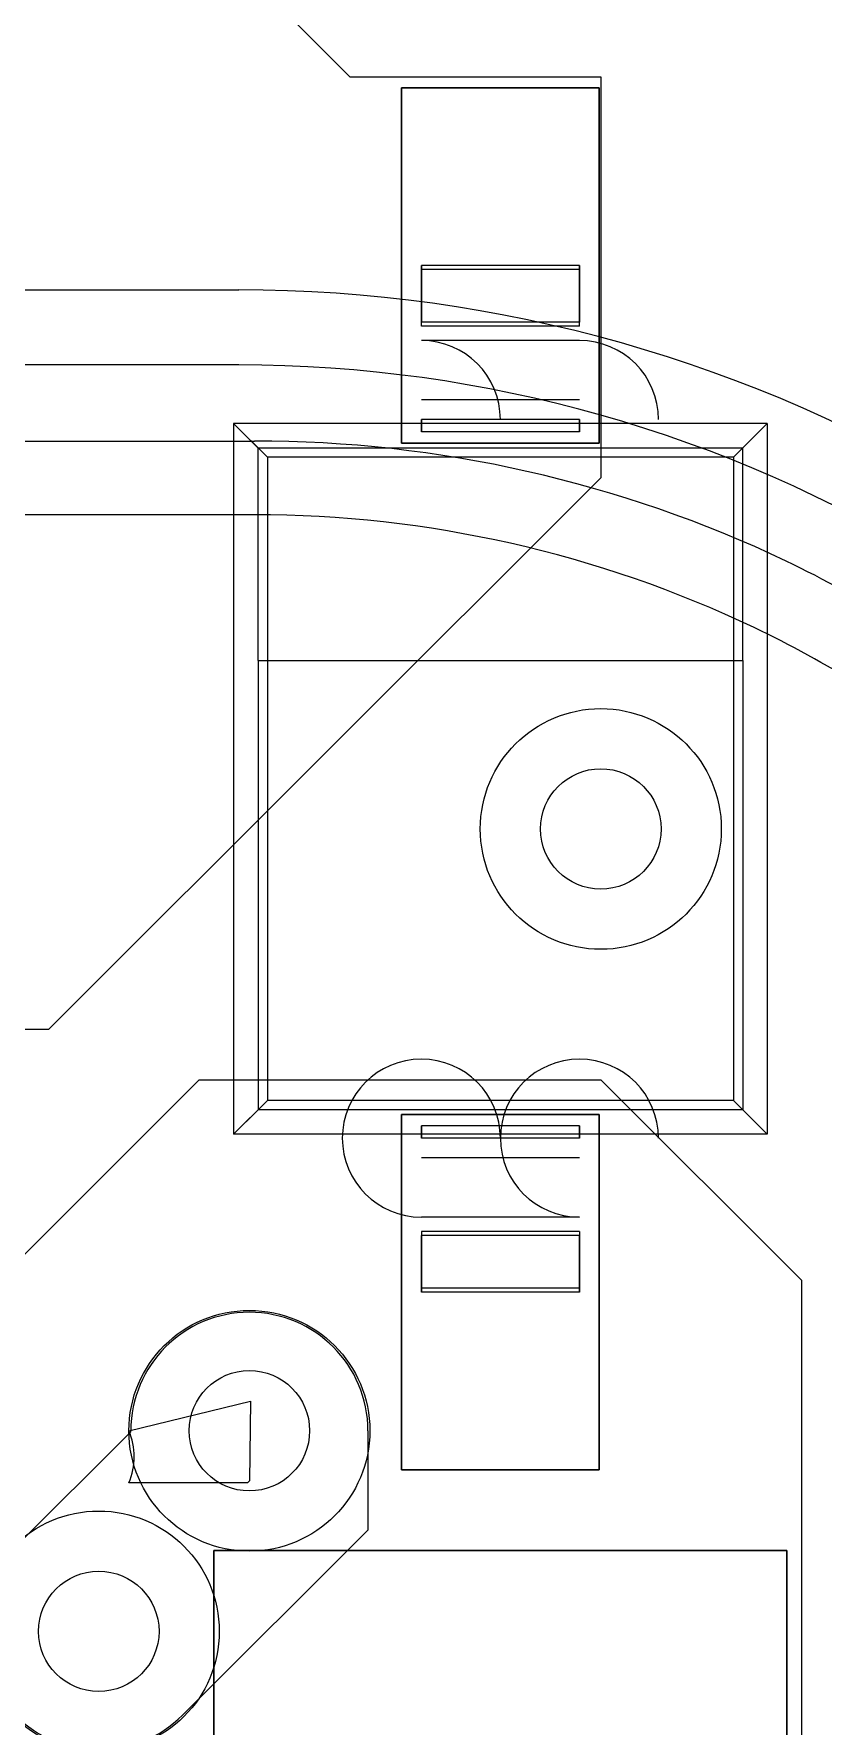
# Model space of a CAD drawing. Extents: x -14 to 27.9, y 0 to 17.8.
# Drawn here: x 4.662 to 6.658, y 5.475 to 9.761 of the extents above; entities that cross this region are included whole.
import ezdxf

# ---------------------------------------------------------------- set-up
doc = ezdxf.new("R2010")
doc.units = 0
doc.header["$MEASUREMENT"] = 0
doc.layers.add('Feature', color=7, linetype='CONTINUOUS')

msp = doc.modelspace()

# ---------------------------------------------------------------- linework, layer by layer
at = {"layer": 'Feature'}
for p, q in [((4.572, 10.541, 0.000305), (5.461, 9.652, 0.000305)), ((5.461, 9.652, 0.000305), (6.096, 9.652, 0.000305)), ((6.096, 9.652, 0.000305), (6.096, 8.636, 0.000305)), ((5.592, 9.624, 0.000305), (6.092, 9.624, 0.000305)), ((5.592, 8.724, 0.000305), (5.592, 9.624, 0.000305)), ((5.592, 8.724, 0.000305), (5.592, 9.624, 0.000305)), ((5.592, 9.624, 0.001305), (5.592, 8.724, 0.001305)), ((5.592, 9.624, 0.000305), (5.592, 9.624, 0.001305)), ((5.592, 9.624, 0.000305), (6.092, 9.624, 0.000305)), ((5.592, 9.624, 0.000305), (5.592, 9.624, 0.001305)), ((6.092, 9.624, 0.001305), (5.592, 9.624, 0.001305)), ((6.092, 9.624, 0.001305), (5.592, 9.624, 0.001305)), ((5.592, 9.624, 0.001305), (5.592, 8.724, 0.001305)), ((5.592, 9.624, 0.000305), (6.092, 9.624, 0.000305)), ((5.592, 8.724, 0.000305), (5.592, 9.624, 0.000305)), ((6.092, 9.624, 0.000305), (6.092, 8.724, 0.000305)), ((6.092, 9.624, 0.000305), (6.092, 8.724, 0.000305)), ((6.092, 9.624, 0.000305), (6.092, 9.624, 0.001305)), ((6.092, 8.724, 0.001305), (6.092, 9.624, 0.001305)), ((6.092, 9.624, 0.000305), (6.092, 9.624, 0.001305)), ((6.092, 8.724, 0.001305), (6.092, 9.624, 0.001305)), ((6.092, 9.624, 0.000305), (6.092, 8.724, 0.000305)), ((5.642, 9.16354), (5.642, 9.174, 0.149635)), ((6.042, 9.174, 0.149635), (5.642, 9.174, 0.149635)), ((5.642, 9.174, 0.149635), (5.642, 9.03051, 0.159668)), ((6.042, 9.174, 0.149635), (5.642, 9.174, 0.149635)), ((5.642, 9.174, 0.149635), (5.642, 9.03051, 0.159668)), ((5.642, 9.16354), (5.642, 9.174, 0.149635)), ((6.042, 9.16354), (6.042, 9.174, 0.149635)), ((6.042, 9.174, 0.149635), (6.042, 9.03051, 0.159668)), ((6.042, 9.16354), (6.042, 9.174, 0.149635)), ((6.042, 9.174, 0.149635), (6.042, 9.03051, 0.159668)), ((5.642, 9.02005, 0.010034), (5.642, 9.16354)), ((6.042, 9.16354), (5.642, 9.16354)), ((6.042, 9.16354), (5.642, 9.16354)), ((5.642, 9.02005, 0.010034), (5.642, 9.16354)), ((6.042, 9.02005, 0.010034), (6.042, 9.16354)), ((6.042, 9.02005, 0.010034), (6.042, 9.16354)), ((3.564, 9.112, -1.96222), (5.1805, 9.112, -1.96222)), ((6.042, 9.03051, 0.159668), (5.642, 9.03051, 0.159668)), ((6.042, 9.03051, 0.159668), (5.642, 9.03051, 0.159668)), ((6.042, 9.02005, 0.010034), (5.642, 9.02005, 0.010034)), ((6.042, 9.02005, 0.010034), (5.642, 9.02005, 0.010034)), ((6.042, 8.984, 0.209546), (5.642, 8.984, 0.209546)), ((5.642, 8.984, 0.209546), (5.642, 8.984, 0.61)), ((6.042, 8.984, 0.61), (5.642, 8.984, 0.61)), ((6.042, 8.984, 0.209546), (5.642, 8.984, 0.209546)), ((6.042, 8.984, 0.61), (5.642, 8.984, 0.61)), ((5.642, 8.984, 0.209546), (5.642, 8.984, 0.61)), ((6.042, 8.984, 0.209546), (6.042, 8.984, 0.61)), ((6.042, 8.984, 0.209546), (6.042, 8.984, 0.61)), ((5.1805, 8.922, -1.96222), (3.564, 8.922, -1.96222)), ((6.042, 8.834, 0.61), (5.642, 8.834, 0.61)), ((5.642, 8.834, 0.61), (5.642, 8.834, 0.209546)), ((6.042, 8.834, 0.209546), (5.642, 8.834, 0.209546)), ((6.042, 8.834, 0.61), (5.642, 8.834, 0.61)), ((6.042, 8.834, 0.209546), (5.642, 8.834, 0.209546)), ((5.642, 8.834, 0.61), (5.642, 8.834, 0.209546)), ((6.042, 8.834, 0.61), (6.042, 8.834, 0.209546)), ((6.042, 8.834, 0.61), (6.042, 8.834, 0.209546)), ((5.2287, 8.7123, 1.099), (5.167, 8.774, 0.66)), ((5.642, 8.774, 0.66), (5.167, 8.774, 0.66)), ((5.167, 8.774, 0.66), (5.25273, 8.68827, 0.05)), ((5.642, 8.774, 0.66), (5.167, 8.774, 0.66)), ((5.2287, 8.7123, 1.099), (5.167, 8.774, 0.66)), ((5.167, 8.774, 0.66), (5.167, 6.974, 0.66)), ((5.167, 8.774, 0.66), (5.25273, 8.68827, 0.05)), ((5.167, 8.774, 0.66), (5.167, 6.974, 0.66)), ((5.642, 8.784, 0.81), (5.642, 8.75292, 0.81)), ((6.042, 8.784, 0.81), (5.642, 8.784, 0.81)), ((5.642, 8.774, 0.66), (5.642, 8.784, 0.66)), ((6.042, 8.784, 0.66), (5.642, 8.784, 0.66)), ((6.042, 8.784, 0.66), (5.642, 8.784, 0.66)), ((6.042, 8.784, 0.81), (5.642, 8.784, 0.81)), ((5.642, 8.784, 0.81), (5.642, 8.75292, 0.81)), ((5.642, 8.774, 0.66), (5.642, 8.784, 0.66)), ((5.642, 8.75292, 0.81), (5.642, 8.774, 0.66)), ((6.042, 8.774, 0.66), (5.642, 8.774, 0.66)), ((6.042, 8.774, 0.66), (5.642, 8.774, 0.66)), ((5.642, 8.75292, 0.81), (5.642, 8.774, 0.66)), ((6.042, 8.75292, 0.81), (5.642, 8.75292, 0.81)), ((6.042, 8.75292, 0.81), (5.642, 8.75292, 0.81)), ((6.042, 8.784, 0.81), (6.042, 8.75292, 0.81)), ((6.042, 8.774, 0.66), (6.042, 8.784, 0.66)), ((6.042, 8.784, 0.81), (6.042, 8.75292, 0.81)), ((6.042, 8.774, 0.66), (6.042, 8.784, 0.66)), ((6.517, 8.774, 0.66), (6.042, 8.774, 0.66)), ((6.042, 8.75292, 0.81), (6.042, 8.774, 0.66)), ((6.517, 8.774, 0.66), (6.042, 8.774, 0.66)), ((6.042, 8.75292, 0.81), (6.042, 8.774, 0.66)), ((6.43127, 8.68827, 0.05), (6.517, 8.774, 0.66)), ((6.43127, 8.68827, 0.05), (6.517, 8.774, 0.66)), ((6.517, 8.774, 0.66), (6.4553, 8.7123, 1.099)), ((6.517, 8.774, 0.66), (6.4553, 8.7123, 1.099)), ((6.517, 8.774, 0.66), (6.517, 6.974, 0.66)), ((6.517, 8.774, 0.66), (6.517, 6.974, 0.66)), ((1.7036, 8.7294, -1.96222), (5.2198, 8.7294, -1.96222)), ((5.2287, 8.7123, 1.099), (6.4553, 8.7123, 1.099)), ((5.2287, 8.7123, 1.099), (5.2287, 8.174, 1.099)), ((5.2287, 8.7123, 1.099), (6.4553, 8.7123, 1.099)), ((5.2287, 8.7123, 1.099), (5.2287, 8.174, 1.099)), ((6.092, 8.724, 0.000305), (5.592, 8.724, 0.000305)), ((6.092, 8.724, 0.000305), (5.592, 8.724, 0.000305)), ((5.592, 8.724, 0.001305), (6.092, 8.724, 0.001305)), ((5.592, 8.724, 0.000305), (5.592, 8.724, 0.001305)), ((5.592, 8.724, 0.000305), (5.592, 8.724, 0.001305)), ((5.592, 8.724, 0.001305), (6.092, 8.724, 0.001305)), ((6.092, 8.724, 0.000305), (5.592, 8.724, 0.000305)), ((6.092, 8.724, 0.000305), (6.092, 8.724, 0.001305)), ((6.092, 8.724, 0.000305), (6.092, 8.724, 0.001305)), ((6.4553, 8.174, 1.099), (6.4553, 8.7123, 1.099)), ((6.4553, 8.174, 1.099), (6.4553, 8.7123, 1.099)), ((5.25273, 8.68827, 0.05), (5.25273, 7.05973, 0.05)), ((6.43127, 8.68827, 0.05), (5.25273, 8.68827, 0.05)), ((6.43127, 8.68827, 0.05), (5.25273, 8.68827, 0.05)), ((5.25273, 8.68827, 0.05), (5.25273, 7.05973, 0.05)), ((6.43127, 8.68827, 0.05), (6.43127, 7.05973, 0.05)), ((6.43127, 8.68827, 0.05), (6.43127, 7.05973, 0.05)), ((6.096, 8.636, 0.000305), (4.699, 7.239, 0.000305)), ((5.2198, 8.5426, -1.96222), (1.7036, 8.5426, -1.96222)), ((5.2287, 8.174, 1.099), (5.22884, 8.174, 1.1)), ((5.2287, 8.174, 1.099), (6.4553, 8.174, 1.099)), ((5.2287, 8.174, 1.099), (5.22884, 8.174, 1.1)), ((5.2287, 8.174, 1.099), (6.4553, 8.174, 1.099)), ((5.22884, 8.174, 1.1), (6.45516, 8.174, 1.1)), ((5.22884, 8.174, 1.1), (5.22884, 7.03584, 1.1)), ((5.22884, 8.174, 1.1), (5.22884, 7.03584, 1.1)), ((5.22884, 8.174, 1.1), (6.45516, 8.174, 1.1)), ((6.45516, 8.174, 1.1), (6.45516, 7.03584, 1.1)), ((6.45516, 8.174, 1.1), (6.4553, 8.174, 1.099)), ((6.45516, 8.174, 1.1), (6.45516, 7.03584, 1.1)), ((6.45516, 8.174, 1.1), (6.4553, 8.174, 1.099)), ((6.2484, 7.747, -1.96192), (6.2484, 7.747)), ((6.2484, 7.747, -1.96192), (6.2484, 7.747)), ((4.699, 7.239, 0.000305), (3.81, 7.239, 0.000305)), ((4.445, 6.477, 0.000305), (5.08, 7.112, 0.000305)), ((5.08, 7.112, 0.000305), (6.096, 7.112, 0.000305)), ((6.096, 7.112, 0.000305), (6.604, 6.604, 0.000305)), ((5.25273, 7.05973, 0.05), (5.167, 6.974, 0.66)), ((5.25273, 7.05973, 0.05), (5.167, 6.974, 0.66)), ((5.167, 6.974, 0.66), (5.22884, 7.03584, 1.1)), ((5.167, 6.974, 0.66), (5.22884, 7.03584, 1.1)), ((6.45516, 7.03584, 1.1), (5.22884, 7.03584, 1.1)), ((6.45516, 7.03584, 1.1), (5.22884, 7.03584, 1.1)), ((6.43127, 7.05973, 0.05), (5.25273, 7.05973, 0.05)), ((6.43127, 7.05973, 0.05), (5.25273, 7.05973, 0.05)), ((6.517, 6.974, 0.66), (6.43127, 7.05973, 0.05)), ((6.517, 6.974, 0.66), (6.43127, 7.05973, 0.05)), ((6.45516, 7.03584, 1.1), (6.517, 6.974, 0.66)), ((6.45516, 7.03584, 1.1), (6.517, 6.974, 0.66)), ((5.592, 7.024, 0.000305), (6.092, 7.024, 0.000305)), ((5.592, 6.124, 0.000305), (5.592, 7.024, 0.000305)), ((5.592, 6.124, 0.000305), (5.592, 7.024, 0.000305)), ((5.592, 7.024, 0.001305), (5.592, 6.124, 0.001305)), ((5.592, 7.024, 0.000305), (5.592, 7.024, 0.001305)), ((5.592, 7.024, 0.000305), (6.092, 7.024, 0.000305)), ((5.592, 7.024, 0.000305), (5.592, 7.024, 0.001305)), ((6.092, 7.024, 0.001305), (5.592, 7.024, 0.001305)), ((6.092, 7.024, 0.001305), (5.592, 7.024, 0.001305)), ((5.592, 7.024, 0.001305), (5.592, 6.124, 0.001305)), ((5.592, 7.024, 0.000305), (6.092, 7.024, 0.000305)), ((5.592, 6.124, 0.000305), (5.592, 7.024, 0.000305)), ((5.642, 6.99508, 0.81), (5.642, 6.974, 0.66)), ((6.042, 6.99508, 0.81), (5.642, 6.99508, 0.81)), ((5.642, 6.964, 0.81), (5.642, 6.99508, 0.81)), ((6.042, 6.99508, 0.81), (5.642, 6.99508, 0.81)), ((5.642, 6.964, 0.81), (5.642, 6.99508, 0.81)), ((5.642, 6.99508, 0.81), (5.642, 6.974, 0.66)), ((6.042, 6.99508, 0.81), (6.042, 6.974, 0.66)), ((6.042, 6.964, 0.81), (6.042, 6.99508, 0.81)), ((6.042, 6.964, 0.81), (6.042, 6.99508, 0.81)), ((6.042, 6.99508, 0.81), (6.042, 6.974, 0.66)), ((6.092, 7.024, 0.000305), (6.092, 6.124, 0.000305)), ((6.092, 7.024, 0.000305), (6.092, 6.124, 0.000305)), ((6.092, 7.024, 0.000305), (6.092, 7.024, 0.001305)), ((6.092, 6.124, 0.001305), (6.092, 7.024, 0.001305)), ((6.092, 7.024, 0.000305), (6.092, 7.024, 0.001305)), ((6.092, 6.124, 0.001305), (6.092, 7.024, 0.001305)), ((6.092, 7.024, 0.000305), (6.092, 6.124, 0.000305)), ((5.642, 6.974, 0.66), (5.167, 6.974, 0.66)), ((5.642, 6.974, 0.66), (5.167, 6.974, 0.66)), ((6.042, 6.974, 0.66), (5.642, 6.974, 0.66)), ((5.642, 6.974, 0.66), (5.642, 6.964, 0.66)), ((6.042, 6.974, 0.66), (5.642, 6.974, 0.66)), ((5.642, 6.974, 0.66), (5.642, 6.964, 0.66)), ((6.042, 6.964, 0.81), (5.642, 6.964, 0.81)), ((6.042, 6.964, 0.81), (5.642, 6.964, 0.81)), ((6.042, 6.964, 0.66), (5.642, 6.964, 0.66)), ((6.042, 6.964, 0.66), (5.642, 6.964, 0.66)), ((6.517, 6.974, 0.66), (6.042, 6.974, 0.66)), ((6.517, 6.974, 0.66), (6.042, 6.974, 0.66)), ((6.042, 6.974, 0.66), (6.042, 6.964, 0.66)), ((6.042, 6.974, 0.66), (6.042, 6.964, 0.66)), ((6.042, 6.914, 0.209546), (5.642, 6.914, 0.209546)), ((5.642, 6.914, 0.61), (5.642, 6.914, 0.209546)), ((6.042, 6.914, 0.61), (5.642, 6.914, 0.61)), ((6.042, 6.914, 0.209546), (5.642, 6.914, 0.209546)), ((6.042, 6.914, 0.61), (5.642, 6.914, 0.61)), ((5.642, 6.914, 0.61), (5.642, 6.914, 0.209546)), ((6.042, 6.914, 0.61), (6.042, 6.914, 0.209546)), ((6.042, 6.914, 0.61), (6.042, 6.914, 0.209546)), ((6.042, 6.764, 0.61), (5.642, 6.764, 0.61)), ((5.642, 6.764, 0.209546), (5.642, 6.764, 0.61)), ((6.042, 6.764, 0.209546), (5.642, 6.764, 0.209546)), ((6.042, 6.764, 0.61), (5.642, 6.764, 0.61)), ((6.042, 6.764, 0.209546), (5.642, 6.764, 0.209546)), ((5.642, 6.764, 0.209546), (5.642, 6.764, 0.61)), ((6.042, 6.764, 0.209546), (6.042, 6.764, 0.61)), ((6.042, 6.764, 0.209546), (6.042, 6.764, 0.61)), ((5.642, 6.72795, 0.010034), (5.642, 6.58446)), ((6.042, 6.72795, 0.010034), (5.642, 6.72795, 0.010034)), ((6.042, 6.72795, 0.010034), (5.642, 6.72795, 0.010034)), ((5.642, 6.72795, 0.010034), (5.642, 6.58446)), ((6.042, 6.71749, 0.159668), (5.642, 6.71749, 0.159668)), ((5.642, 6.574, 0.149635), (5.642, 6.71749, 0.159668)), ((6.042, 6.71749, 0.159668), (5.642, 6.71749, 0.159668)), ((5.642, 6.574, 0.149635), (5.642, 6.71749, 0.159668)), ((6.042, 6.72795, 0.010034), (6.042, 6.58446)), ((6.042, 6.72795, 0.010034), (6.042, 6.58446)), ((6.042, 6.574, 0.149635), (6.042, 6.71749, 0.159668)), ((6.042, 6.574, 0.149635), (6.042, 6.71749, 0.159668)), ((6.604, 6.604, 0.000305), (6.604, 4.699, 0.000305)), ((5.642, 6.58446), (5.642, 6.574, 0.149635)), ((6.042, 6.58446), (5.642, 6.58446)), ((6.042, 6.58446), (5.642, 6.58446)), ((5.642, 6.58446), (5.642, 6.574, 0.149635)), ((6.042, 6.574, 0.149635), (5.642, 6.574, 0.149635)), ((6.042, 6.574, 0.149635), (5.642, 6.574, 0.149635)), ((6.042, 6.58446), (6.042, 6.574, 0.149635)), ((6.042, 6.58446), (6.042, 6.574, 0.149635)), ((4.9022, 6.223, -1.96222), (5.2097, 6.298, -1.96222)), ((5.2097, 6.298, -1.96222), (5.207, 6.096, -1.96222)), ((4.6139, 5.9271, -1.96222), (4.907, 6.2203, -1.96222)), ((4.907, 6.2203, -1.96222), (4.907, 6.223, -1.96222)), ((5.3594, 6.223, -1.96192), (5.3594, 6.223)), ((5.3594, 6.223, -1.96192), (5.3594, 6.223)), ((5.507, 6.223, -1.96222), (5.507, 5.9717, -1.96222)), ((5.2022, 6.0912, -1.96222), (4.9022, 6.0912, -1.96222)), ((5.207, 6.096, -1.96222), (5.2022, 6.0912, -1.96222)), ((6.092, 6.124, 0.000305), (5.592, 6.124, 0.000305)), ((6.092, 6.124, 0.000305), (5.592, 6.124, 0.000305)), ((5.592, 6.124, 0.001305), (6.092, 6.124, 0.001305)), ((5.592, 6.124, 0.000305), (5.592, 6.124, 0.001305)), ((5.592, 6.124, 0.000305), (5.592, 6.124, 0.001305)), ((5.592, 6.124, 0.001305), (6.092, 6.124, 0.001305)), ((6.092, 6.124, 0.000305), (5.592, 6.124, 0.000305)), ((6.092, 6.124, 0.000305), (6.092, 6.124, 0.001305)), ((6.092, 6.124, 0.000305), (6.092, 6.124, 0.001305)), ((5.507, 5.9717, -1.96222), (5.0381, 5.5029, -1.96222)), ((5.117, 4.77, 0.000305), (5.117, 5.92, 0.000305)), ((5.117, 5.92, 0.000305), (6.567, 5.92, 0.000305)), ((5.117, 5.92, 0.000305), (6.567, 5.92, 0.000305)), ((5.117, 5.92, 0.000305), (5.117, 5.92, 0.001305)), ((6.567, 5.92, 0.001305), (5.117, 5.92, 0.001305)), ((5.117, 4.77, 0.000305), (5.117, 5.92, 0.000305)), ((5.117, 5.92, 0.001305), (5.117, 4.77, 0.001305)), ((5.117, 5.92, 0.000305), (5.117, 5.92, 0.001305)), ((5.117, 5.92, 0.001305), (5.117, 4.77, 0.001305)), ((6.567, 5.92, 0.001305), (5.117, 5.92, 0.001305)), ((5.117, 4.77, 0.000305), (5.117, 5.92, 0.000305)), ((5.117, 5.92, 0.000305), (6.567, 5.92, 0.000305)), ((6.567, 5.92, 0.000305), (6.567, 4.77, 0.000305)), ((6.567, 5.92, 0.000305), (6.567, 5.92, 0.001305)), ((6.567, 5.92, 0.000305), (6.567, 4.77, 0.000305)), ((6.567, 5.92, 0.000305), (6.567, 5.92, 0.001305)), ((6.567, 4.77, 0.001305), (6.567, 5.92, 0.001305)), ((6.567, 4.77, 0.001305), (6.567, 5.92, 0.001305)), ((6.567, 5.92, 0.000305), (6.567, 4.77, 0.000305)), ((4.9784, 5.715, -1.96192), (4.9784, 5.715)), ((4.9784, 5.715, -1.96192), (4.9784, 5.715))]:
    msp.add_line(p, q, dxfattribs=at)
for centre, radius in [((6.096, 7.747), 0.3048), ((6.096, 7.747), 0.1524), ((6.096, 7.747), 0.1524), ((6.096, 7.747), 0.1524), ((6.096, 7.747), 0.1524), ((5.207, 6.223), 0.3048), ((5.207, 6.223), 0.1524), ((5.207, 6.223), 0.1524), ((5.207, 6.223), 0.1524), ((5.207, 6.223), 0.1524), ((4.826, 5.715), 0.3048), ((4.826, 5.715), 0.1524), ((4.826, 5.715), 0.1524), ((4.826, 5.715), 0.1524), ((4.826, 5.715), 0.1524)]:
    msp.add_circle(centre, radius, dxfattribs=at)
for centre, radius, start, end in [((5.642, 9.034, 0.209546), 0.2, -90, -90), ((5.642, 9.034, 0.209546), 0.2, -90, -90), ((6.042, 9.034, 0.209546), 0.2, -90, -90), ((6.042, 9.034, 0.209546), 0.2, -90, -90), ((5.18056, 5.56149, -1.96222), 3.55051, 58.3768, 90.0009), ((5.642, 9.034, 0.209546), 0.003488, -90, -90), ((5.642, 9.034, 0.209546), 0.003488, -90, -90), ((6.042, 9.034, 0.209546), 0.003488, -90, -90), ((6.042, 9.034, 0.209546), 0.003488, -90, -90), ((5.642, 8.784, 0.61), 0.2, 0, 90), ((5.642, 8.784, 0.61), 0.2, 0, 90), ((6.042, 8.784, 0.61), 0.2, 0, 90), ((6.042, 8.784, 0.61), 0.2, 0, 90), ((5.18044, 5.56152, -1.96222), 3.36048, 58.3697, 89.999), ((5.642, 8.784, 0.61), 0, 90, 0), ((5.642, 8.784, 0.61), 0, 90, 0), ((6.042, 8.784, 0.61), 0, 0, 90), ((6.042, 8.784, 0.61), 0, 0, 90), ((5.21964, 5.60082, -1.96222), 3.12858, 64.537, 89.997), ((5.21968, 5.60082, -1.96222), 2.94178, 64.5486, 89.9977), ((5.18085, 5.56126, -1.96222), 3.18102, 58.3717, 64.2127), ((5.18124, 5.56106, -1.96222), 2.99426, 58.3728, 64.2114), ((5.642, 6.964, 0.61), 0.2, 0, -90), ((5.642, 6.964, 0.61), 0.2, 0, -90), ((6.042, 6.964, 0.61), 0.2, 0, -90), ((6.042, 6.964, 0.61), 0.2, 0, -90), ((5.642, 6.964, 0.61), 0, 0, -90), ((5.642, 6.964, 0.61), 0, 0, -90), ((6.042, 6.964, 0.61), 0, -90, 0), ((6.042, 6.964, 0.61), 0, -90, 0), ((5.642, 6.714, 0.209546), 0.2, 90, 90), ((5.642, 6.714, 0.209546), 0.2, 90, 90), ((6.042, 6.714, 0.209546), 0.2, 90, 90), ((6.042, 6.714, 0.209546), 0.2, 90, 90), ((5.642, 6.714, 0.209546), 0.003488, 90, 90), ((5.642, 6.714, 0.209546), 0.003488, 90, 90), ((6.042, 6.714, 0.209546), 0.003488, 90, 90), ((6.042, 6.714, 0.209546), 0.003488, 90, 90), ((5.207, 6.223, -1.96222), 0.3, 0, 180), ((4.7443, 6.1571, -1.96222), 0.1711, -22.6533, 22.6533), ((4.826, 5.715, -1.96222), 0.299955, 135, -45)]:
    msp.add_arc(centre, radius, start, end, dxfattribs=at)

doc.saveas('drawing.dxf')
